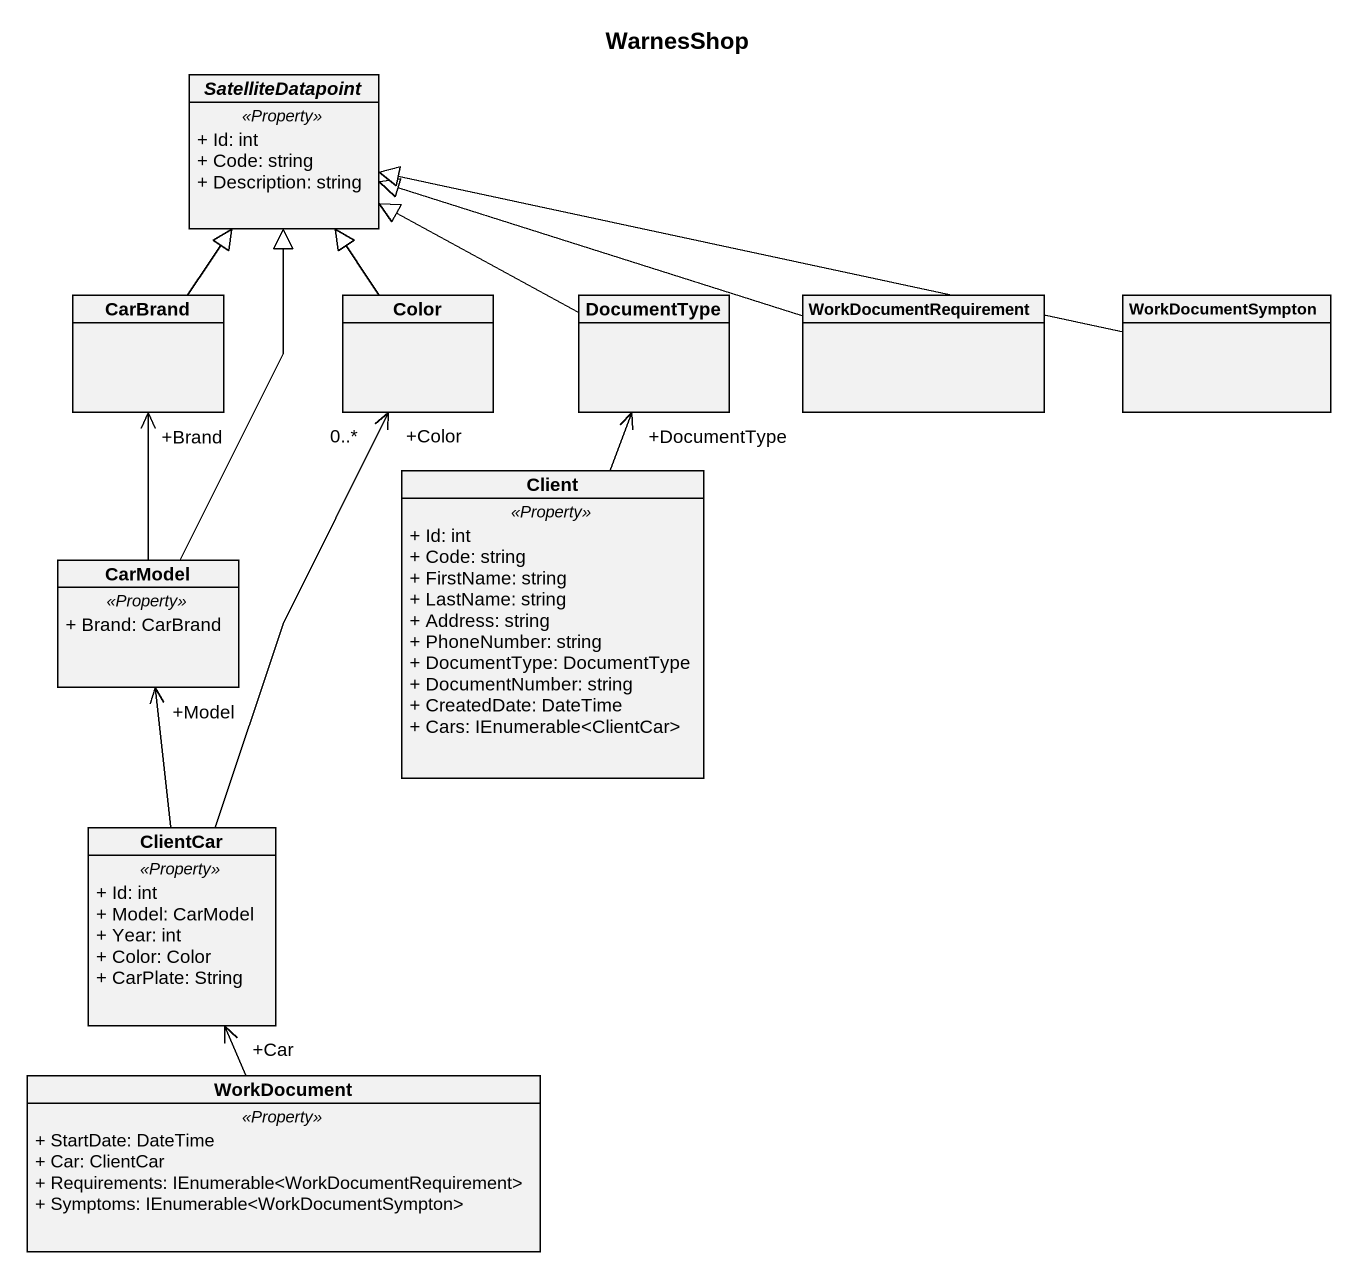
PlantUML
@startuml
title WarnesShop
hide circle
hide empty members
skinparam classAttributeIconSize 0
abstract class SatelliteDatapoint {
  .. <<Property>> ..
  + Id: int
  + Code: string
  + Description: string
}
class CarBrand
class Color
class DocumentType
class WorkDocumentRequirement
class WorkDocumentSympton
class Client {
  .. <<Property>> ..
  + Id: int
  + Code: string
  + FirstName: string
  + LastName: string
  + Address: string
  + PhoneNumber: string
  + DocumentType: DocumentType
  + DocumentNumber: string
  + CreatedDate: DateTime
  + Cars: IEnumerable<ClientCar>
}
class CarModel {
  .. <<Property>> ..
  + Brand: CarBrand
}
class ClientCar {
  .. <<Property>> ..
  + Id: int
  + Model: CarModel
  + Year: int
  + Color: Color
  + CarPlate: String
}
class WorkDocument {
  .. <<Property>> ..
  + StartDate: DateTime
  + Car: ClientCar
  + Requirements: IEnumerable<WorkDocumentRequirement>
  + Symptoms: IEnumerable<WorkDocumentSympton>
}
CarBrand -up-|> SatelliteDatapoint
Color -up-|> SatelliteDatapoint
DocumentType -left-|> SatelliteDatapoint
WorkDocumentRequirement -left-|> SatelliteDatapoint
WorkDocumentSympton -left-|> SatelliteDatapoint
Client -up-> "+DocumentType" DocumentType
CarModel -up-|> SatelliteDatapoint
CarModel -up-> "+Brand" CarBrand
ClientCar -up-> "+Color\n0..*" Color
ClientCar -up-> "+Model" CarModel
WorkDocument -up-> "+Car" ClientCar
@enduml
